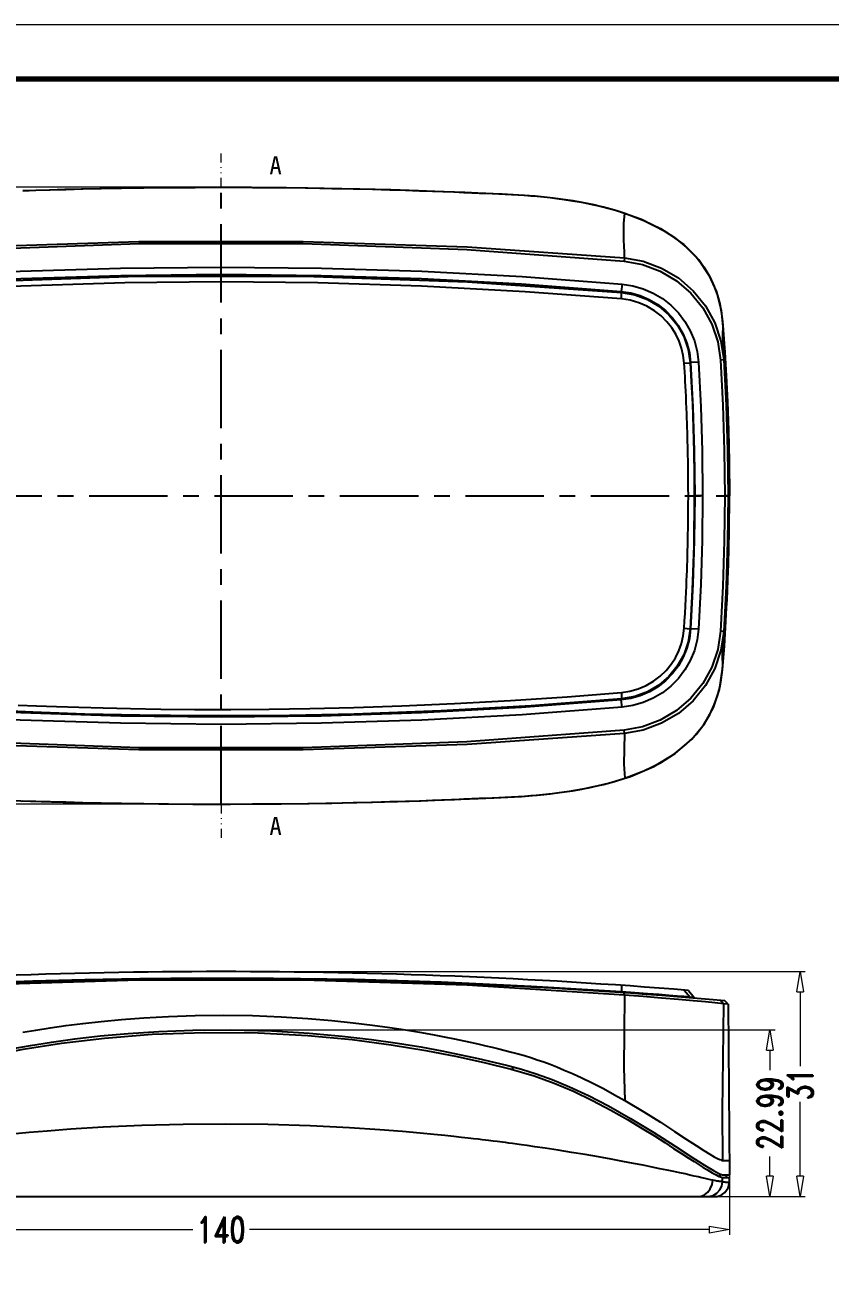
# Model space of a CAD drawing. Header units: millimetres. Extents: x 6239 to 6671, y 1393 to 1694.
# Drawn here: x 6349.5 to 6460.4, y 1522.4 to 1693.6 of the extents above; entities that cross this region are included whole.
import ezdxf
from ezdxf.enums import TextEntityAlignment as Align

# ---------------------------------------------------------------- set-up
doc = ezdxf.new("R2010")
doc.units = ezdxf.units.MM
doc.linetypes.add('CENTER', pattern=[50.8, 31.75, -6.35, 6.35, -6.35])
doc.linetypes.add('DIVIDE', pattern=[31.75, 12.7, -6.35, 0, -6.35, 0, -6.35])
for name, color, linetype, lineweight in [('dim', 82, 'Continuous', 9), ('from', 7, 'Continuous', 13), ('hatch', 56, 'Continuous', 9)]:
    doc.layers.add(name, color=color, linetype=linetype, lineweight=lineweight)
doc.styles.add('ROMAND', font='romand.shx', dxfattribs={"width": 0.75, "bigfont": 'gbcbig.shx'})
doc.styles.add('宋体', font='', dxfattribs={"height": 15})
doc.styles.get('宋体').set_extended_font_data('SimSun')
doc.dimstyles.new('YanXiu', dxfattribs={"dimtxt": 2.5, "dimasz": 2.2, "dimexe": 1, "dimexo": 0, "dimgap": 0.66, "dimtad": 0, "dimzin": 9, "dimdsep": 46, "dimtxsty": 'ROMAND', "dimblk": 'CLOSEDBLANK', "dimcen": 0, "dimclrd": 3, "dimclre": 3, "dimclrt": 7, "dimazin": 2, "dimtfac": 1, "dimtofl": 0, "dimtmove": 0, "dimatfit": 3, "dimldrblk": 'CLOSEDBLANK', "dimfxl": 0, "dimlwd": 5, "dimlwe": 5, "dimarcsym": 0})

# ---------------------------------------------------------------- blocks, each defined once
blk = doc.blocks.new('_ClosedBlank')
at = {"color": 0, "linetype": 'ByBlock', "lineweight": -2}
for p, q in [((-1, 0.167), (0, 0)), ((-1, 0.167), (-1, -0.167)), ((0, 0), (-1, -0.167))]:
    blk.add_line(p, q, dxfattribs=at)
blk = doc.blocks.new('*D6')
at = {"layer": 'Defpoints', "color": 0}
for p in [(6376.54, 1671.29), (6301.18, 1586.29), (6376.54, 1586.29)]:
    blk.add_point(p, dxfattribs=at)
at = {"layer": 'dim', "color": 3, "lineweight": 5}
for p, q in [((6376.54, 1671.29), (6300.48, 1671.29)), ((6301.18, 1668.49), (6301.18, 1631.62)), ((6301.18, 1589.09), (6301.18, 1625.97)), ((6376.54, 1586.29), (6300.48, 1586.29))]:
    blk.add_line(p, q, dxfattribs=at)
at = {"layer": 'dim', "color": 3, "lineweight": 5, "xscale": 2.8, "yscale": 2.8, "zscale": 2.8}
for p, rotation in [((6301.18, 1671.29), 90), ((6301.18, 1586.29), 270)]:
    blk.add_blockref('_ClosedBlank', p, dxfattribs=dict(at, rotation=rotation))
at = {"layer": 'dim', "color": 7, "insert": (6301.18, 1628.79), "char_height": 3.5, "attachment_point": 5, "rotation": 90, "style": 'ROMAND'}
blk.add_mtext('85', dxfattribs=at)
blk = doc.blocks.new('*D7')
at = {"layer": 'Defpoints', "color": 0}
for p in [(6306.54, 1535.23), (6446.54, 1535.23), (6446.54, 1527.68)]:
    blk.add_point(p, dxfattribs=at)
at = {"layer": 'dim', "color": 3, "lineweight": 5}
for p, q in [((6306.54, 1535.23), (6306.54, 1526.98)), ((6446.54, 1535.23), (6446.54, 1526.98)), ((6309.34, 1527.68), (6372.65, 1527.68)), ((6443.74, 1527.68), (6380.43, 1527.68))]:
    blk.add_line(p, q, dxfattribs=at)
at = {"layer": 'dim', "color": 3, "lineweight": 5, "xscale": 2.8, "yscale": 2.8, "zscale": 2.8, "rotation": 180}
blk.add_blockref('_ClosedBlank', (6306.54, 1527.68), dxfattribs=at)
at = {"layer": 'dim', "color": 3, "lineweight": 5, "xscale": 2.8, "yscale": 2.8, "zscale": 2.8}
blk.add_blockref('_ClosedBlank', (6446.54, 1527.68), dxfattribs=at)
at = {"layer": 'dim', "color": 7, "insert": (6376.54, 1527.68), "char_height": 3.5, "attachment_point": 5, "style": 'ROMAND'}
blk.add_mtext('140', dxfattribs=at)
blk = doc.blocks.new('*D8')
at = {"layer": 'Defpoints', "color": 0}
for p in [(6377.83, 1555.22), (6452.1, 1555.22), (6444.44, 1532.23)]:
    blk.add_point(p, dxfattribs=at)
at = {"layer": 'dim', "color": 3, "lineweight": 5}
for p, q in [((6377.83, 1555.22), (6452.8, 1555.22)), ((6452.1, 1552.42), (6452.1, 1549.67)), ((6452.1, 1535.03), (6452.1, 1537.78)), ((6444.44, 1532.23), (6452.8, 1532.23))]:
    blk.add_line(p, q, dxfattribs=at)
at = {"layer": 'dim', "color": 3, "lineweight": 5, "xscale": 2.8, "yscale": 2.8, "zscale": 2.8}
for p, rotation in [((6452.1, 1555.22), 90), ((6452.1, 1532.23), 270)]:
    blk.add_blockref('_ClosedBlank', p, dxfattribs=dict(at, rotation=rotation))
at = {"layer": 'dim', "color": 7, "insert": (6452.1, 1543.73), "char_height": 3.5, "attachment_point": 5, "rotation": 90, "style": 'ROMAND'}
blk.add_mtext('22.99', dxfattribs=at)
blk = doc.blocks.new('*D9')
at = {"layer": 'Defpoints', "color": 0}
for p in [(6376.54, 1563.23), (6456.27, 1563.23), (6444.44, 1532.23)]:
    blk.add_point(p, dxfattribs=at)
at = {"layer": 'dim', "color": 3, "lineweight": 5}
for p, q in [((6376.54, 1563.23), (6456.97, 1563.23)), ((6456.27, 1560.43), (6456.27, 1550.18)), ((6456.27, 1535.03), (6456.27, 1545.28)), ((6444.44, 1532.23), (6456.97, 1532.23))]:
    blk.add_line(p, q, dxfattribs=at)
at = {"layer": 'dim', "color": 3, "lineweight": 5, "xscale": 2.8, "yscale": 2.8, "zscale": 2.8}
for p, rotation in [((6456.27, 1563.23), 90), ((6456.27, 1532.23), 270)]:
    blk.add_blockref('_ClosedBlank', p, dxfattribs=dict(at, rotation=rotation))
at = {"layer": 'dim', "color": 7, "insert": (6456.27, 1547.73), "char_height": 3.5, "attachment_point": 5, "rotation": 90, "style": 'ROMAND'}
blk.add_mtext('31', dxfattribs=at)

msp = doc.modelspace()

# ---------------------------------------------------------------- linework, layer by layer
at = {"color": 1, "linetype": 'CENTER', "ltscale": 0.339996}
for p, q in [((6376.541, 1586.291), (6376.541, 1671.29)), ((6306.541, 1628.791), (6446.541, 1628.791))]:
    msp.add_line(p, q, dxfattribs=at)
at = {"color": 7, "linetype": 'Continuous'}
for p, q in [((6432.064, 1661.543), (6432.042, 1661.086)), ((6410.457, 1658.248), (6431.673, 1656.781)), ((6431.764, 1657.927), (6431.61, 1656.931)), ((6431.658, 1655.885), (6431.673, 1656.781)), ((6440.299, 1647.056), (6441.122, 1647.112)), ((6442.26, 1647.183), (6441.182, 1647.121)), ((6445.75, 1647.501), (6445.294, 1647.47)), ((6446.504, 1633.486), (6446.541, 1628.79)), ((6440.867, 1628.79), (6441.691, 1628.791)), ((6442.831, 1628.79), (6441.751, 1628.79)), ((6446.541, 1628.79), (6445.878, 1628.79)), ((6446.5, 1623.856), (6446.541, 1628.79)), ((6446.393, 1619.355), (6446.5, 1623.856)), ((6446.365, 1618.495), (6446.416, 1620.338)), ((6446.198, 1614.443), (6446.365, 1618.495)), ((6446.235, 1615.245), (6446.393, 1619.355)), ((6446.042, 1611.488), (6446.235, 1615.245)), ((6446.14, 1613.394), (6446.198, 1614.443)), ((6440.299, 1610.525), (6441.122, 1610.469)), ((6442.26, 1610.397), (6441.182, 1610.459)), ((6445.75, 1610.079), (6445.294, 1610.111)), ((6445.823, 1608.049), (6446.042, 1611.488)), ((6445.587, 1604.882), (6445.904, 1609.322)), ((6445.589, 1604.905), (6445.823, 1608.049)), ((6445.14, 1602.084), (6445.589, 1604.905)), ((6445.527, 1604.415), (6445.604, 1605.323)), ((6431.658, 1601.695), (6431.673, 1600.799)), ((6432.951, 1600.852), (6431.61, 1600.649)), ((6431.764, 1599.653), (6431.61, 1600.649)), ((6432.064, 1596.037), (6432.042, 1596.494)), ((6431.658, 1561.329), (6431.673, 1560.426)), ((6431.666, 1560.321), (6431.673, 1560.426)), ((6433.499, 1560.298), (6431.673, 1560.426)), ((6432.064, 1559.995), (6432.042, 1560.3)), ((6440.299, 1560.686), (6441.122, 1559.717)), ((6440.867, 1560.641), (6441.691, 1559.671)), ((6441.122, 1559.717), (6440.238, 1559.788)), ((6441.114, 1559.617), (6441.122, 1559.717)), ((6441.691, 1559.671), (6441.122, 1559.717)), ((6441.683, 1559.571), (6441.691, 1559.671)), ((6445.75, 1558.773), (6445.294, 1559.268)), ((6446.335, 1558.723), (6445.75, 1558.773)), ((6446.335, 1558.723), (6445.878, 1559.217)), ((6446.335, 1558.723), (6446.541, 1535.228)), ((6416.666, 1550.116), (6416.666, 1549.754)), ((6429.892, 1544.716), (6432.898, 1543.012)), ((6430.188, 1544.155), (6432.511, 1542.834)), ((6432.511, 1542.834), (6434.514, 1541.63)), ((6432.898, 1543.012), (6436.112, 1541.049)), ((6413.982, 1539.882), (6413.347, 1539.961)), ((6414.559, 1539.809), (6413.982, 1539.882)), ((6443.072, 1536.565), (6444.308, 1535.82)), ((6445.604, 1537.228), (6446.524, 1537.228)), ((6443.395, 1535.954), (6443.791, 1535.716)), ((6444.308, 1535.82), (6445.14, 1535.378)), ((6444.68, 1535.216), (6444.911, 1535.1)), ((6444.911, 1535.1), (6445.11, 1535.009)), ((6445.11, 1535.009), (6445.276, 1534.943)), ((6445.14, 1535.378), (6445.589, 1535.229)), ((6445.188, 1535.356), (6445.188, 1534.976)), ((6445.566, 1534.273), (6445.587, 1534.879)), ((6445.589, 1535.229), (6445.823, 1535.228)), ((6445.823, 1535.228), (6446.235, 1535.228)), ((6446.141, 1534.878), (6446.141, 1535.228)), ((6446.198, 1534.878), (6446.536, 1534.878)), ((6446.235, 1535.228), (6446.541, 1535.228)), ((6446.513, 1534.228), (6446.536, 1534.878)), ((6445.443, 1534.285), (6445.381, 1534.292)), ((6445.489, 1534.28), (6445.443, 1534.285)), ((6445.536, 1534.275), (6445.489, 1534.28)), ((6445.591, 1534.27), (6445.536, 1534.275)), ((6445.591, 1534.27), (6445.636, 1534.266)), ((6445.636, 1534.266), (6445.703, 1534.26)), ((6445.785, 1534.254), (6445.849, 1534.25)), ((6445.849, 1534.25), (6445.916, 1534.245)), ((6445.916, 1534.245), (6445.988, 1534.241)), ((6445.988, 1534.241), (6446.067, 1534.238)), ((6446.067, 1534.238), (6446.148, 1534.234)), ((6446.148, 1534.234), (6446.231, 1534.232)), ((6446.231, 1534.232), (6446.312, 1534.23)), ((6446.312, 1534.23), (6446.387, 1534.228)), ((6446.387, 1534.228), (6446.45, 1534.228)), ((6308.64, 1532.228), (6444.442, 1532.228)), ((6361.541, 1532.228), (6391.541, 1532.228))]:
    msp.add_line(p, q, dxfattribs=at)
for points in [[(6349.225, 1670.806), (6351.043, 1670.866), (6353.024, 1670.927), (6355.174, 1670.987), (6357.501, 1671.046), (6360.037, 1671.102), (6362.825, 1671.155), (6365.911, 1671.202), (6369.316, 1671.24), (6372.991, 1671.265), (6376.874, 1671.273), (6380.875, 1671.261), (6384.815, 1671.23), (6388.494, 1671.183), (6391.787, 1671.127), (6394.727, 1671.066), (6397.366, 1671.002), (6399.752, 1670.936), (6401.911, 1670.87), (6403.866, 1670.806), (6405.635, 1670.743), (6407.238, 1670.684), (6408.679, 1670.627), (6409.956, 1670.575), (6411.072, 1670.527), (6412.068, 1670.483), (6412.988, 1670.442), (6413.877, 1670.401), (6414.765, 1670.359), (6415.654, 1670.316), (6416.536, 1670.272), (6417.422, 1670.225), (6418.305, 1670.169), (6419.19, 1670.104), (6420.075, 1670.03), (6420.953, 1669.946), (6421.84, 1669.851), (6422.775, 1669.739), (6423.792, 1669.601), (6424.926, 1669.429), (6426.204, 1669.207), (6427.64, 1668.92), (6429.168, 1668.565), (6430.692, 1668.155), (6432.119, 1667.709)], [(6349.246, 1670.824), (6351.013, 1670.883), (6352.935, 1670.942), (6355.03, 1671.001), (6357.321, 1671.059), (6359.826, 1671.115), (6362.564, 1671.168), (6365.56, 1671.215), (6368.842, 1671.253), (6372.442, 1671.28), (6376.396, 1671.29), (6380.743, 1671.279), (6385.53, 1671.24), (6390.738, 1671.164), (6395.637, 1671.062), (6399.923, 1670.948), (6403.71, 1670.829), (6407.08, 1670.707), (6410.096, 1670.586), (6412.808, 1670.468), (6415.256, 1670.353), (6417.477, 1670.239), (6419.764, 1670.075), (6422.25, 1669.821), (6424.946, 1669.443), (6427.86, 1668.89), (6431.006, 1668.08)], [(6431.006, 1668.08), (6434.396, 1666.873), (6437.619, 1665.25), (6440.226, 1663.386), (6442.243, 1661.333), (6443.708, 1659.173), (6444.731, 1656.878), (6445.382, 1654.339)], [(6431.987, 1664.757), (6431.996, 1666.266), (6432.119, 1667.71)], [(6432.119, 1667.709), (6434.754, 1666.701), (6437.021, 1665.578), (6438.961, 1664.35), (6440.588, 1663.044), (6441.925, 1661.683), (6442.993, 1660.3), (6443.819, 1658.932), (6444.436, 1657.613), (6444.88, 1656.368), (6445.191, 1655.206), (6445.397, 1654.142), (6445.527, 1653.165), (6445.604, 1652.257)], [(6432.035, 1663.17), (6432.008, 1663.973), (6431.987, 1664.757)], [(6321.018, 1661.543), (6342.68, 1663.055), (6365.231, 1663.822), (6387.851, 1663.822), (6410.402, 1663.055), (6432.064, 1661.543)], [(6321.04, 1661.086), (6342.692, 1662.694), (6365.234, 1663.532), (6387.848, 1663.532), (6410.391, 1662.694), (6432.042, 1661.086)], [(6432.064, 1661.543), (6432.057, 1662.365), (6432.035, 1663.17)], [(6432.064, 1661.543), (6434.662, 1661.078), (6437.175, 1660.149), (6439.497, 1658.782), (6441.533, 1657.03), (6443.221, 1654.949), (6444.511, 1652.607), (6445.36, 1650.09), (6445.75, 1647.501)], [(6321.318, 1657.927), (6335.087, 1658.96), (6348.888, 1659.698), (6362.71, 1660.142), (6376.541, 1660.29), (6390.373, 1660.142), (6404.194, 1659.698), (6417.995, 1658.96), (6431.764, 1657.927)], [(6432.042, 1661.086), (6434.56, 1660.626), (6436.996, 1659.72), (6439.245, 1658.39), (6441.217, 1656.691), (6442.85, 1654.675), (6444.097, 1652.407), (6444.918, 1649.972), (6445.294, 1647.47)], [(6321.409, 1656.781), (6342.624, 1658.248), (6365.098, 1659.039), (6387.982, 1659.039), (6410.457, 1658.248)], [(6431.658, 1655.885), (6418.402, 1656.882), (6404.141, 1657.65), (6389.864, 1658.103), (6376.566, 1658.24), (6363.265, 1658.104), (6348.978, 1657.651), (6334.698, 1656.883), (6321.424, 1655.885)], [(6321.472, 1656.931), (6335.203, 1657.962), (6348.965, 1658.699), (6362.748, 1659.142), (6376.541, 1659.29), (6390.334, 1659.142), (6404.117, 1658.699), (6417.879, 1657.962), (6431.61, 1656.931)], [(6431.764, 1657.927), (6433.232, 1657.705), (6434.659, 1657.296), (6436.023, 1656.705), (6437.298, 1655.944), (6438.467, 1655.024), (6439.506, 1653.962), (6440.401, 1652.772), (6441.134, 1651.478), (6441.694, 1650.099), (6442.071, 1648.66), (6442.26, 1647.183)], [(6431.61, 1656.931), (6432.949, 1656.728), (6434.251, 1656.354), (6435.495, 1655.815), (6436.657, 1655.12), (6437.723, 1654.28), (6438.671, 1653.31), (6439.487, 1652.223), (6440.155, 1651.043), (6440.666, 1649.783), (6441.011, 1648.469), (6441.182, 1647.121)], [(6431.673, 1656.781), (6433.491, 1656.46), (6435.226, 1655.82), (6436.801, 1654.894), (6438.187, 1653.71), (6439.339, 1652.305), (6440.234, 1650.708), (6440.84, 1648.948), (6441.122, 1647.112)], [(6440.299, 1647.056), (6440.177, 1648.092), (6439.939, 1649.111), (6439.591, 1650.097), (6439.138, 1651.036), (6438.582, 1651.922), (6437.915, 1652.76), (6437.123, 1653.545), (6436.206, 1654.26), (6435.175, 1654.875), (6434.052, 1655.362), (6432.867, 1655.702), (6431.658, 1655.885)], [(6445.382, 1654.339), (6445.673, 1651.591), (6445.888, 1648.574)], [(6445.604, 1652.257), (6445.58, 1650.744), (6445.66, 1649.16), (6445.75, 1647.501)], [(6445.604, 1652.257), (6446.084, 1645.026), (6446.405, 1637.223), (6446.524, 1628.79)], [(6445.888, 1648.574), (6446.087, 1645.285), (6446.263, 1641.696), (6446.406, 1637.774), (6446.504, 1633.486)], [(6440.867, 1628.79), (6440.865, 1629.868), (6440.86, 1630.801), (6440.854, 1631.619), (6440.846, 1632.352), (6440.838, 1633.028), (6440.828, 1633.678), (6440.817, 1634.324), (6440.804, 1634.972), (6440.79, 1635.618), (6440.774, 1636.261), (6440.758, 1636.902), (6440.739, 1637.545), (6440.719, 1638.189), (6440.698, 1638.823), (6440.676, 1639.459), (6440.65, 1640.126), (6440.621, 1640.859), (6440.587, 1641.654), (6440.55, 1642.454), (6440.514, 1643.202), (6440.479, 1643.892), (6440.445, 1644.544), (6440.41, 1645.177), (6440.374, 1645.804), (6440.337, 1646.427), (6440.299, 1647.056)], [(6441.122, 1647.112), (6441.273, 1644.496), (6441.421, 1641.447), (6441.544, 1638.175), (6441.631, 1634.85), (6441.678, 1631.653), (6441.691, 1628.79)], [(6441.182, 1647.121), (6441.502, 1640.972), (6441.689, 1634.946), (6441.751, 1628.79)], [(6442.26, 1647.183), (6442.581, 1641.013), (6442.768, 1634.968), (6442.831, 1628.79)], [(6445.294, 1647.47), (6445.621, 1641.236), (6445.815, 1635.031), (6445.878, 1628.79)], [(6445.75, 1647.501), (6446.077, 1641.257), (6446.272, 1635.042), (6446.335, 1628.79)], [(6440.299, 1610.525), (6440.36, 1611.54), (6440.42, 1612.574), (6440.475, 1613.595), (6440.524, 1614.572), (6440.567, 1615.48), (6440.604, 1616.314), (6440.635, 1617.076), (6440.663, 1617.785), (6440.688, 1618.47), (6440.712, 1619.151), (6440.733, 1619.832), (6440.753, 1620.513), (6440.771, 1621.193), (6440.788, 1621.88), (6440.804, 1622.604), (6440.819, 1623.398), (6440.834, 1624.292), (6440.847, 1625.291), (6440.858, 1626.383), (6440.865, 1627.555), (6440.867, 1628.79)], [(6441.691, 1628.79), (6441.614, 1621.932), (6441.408, 1615.84), (6441.122, 1610.469)], [(6441.751, 1628.79), (6441.689, 1622.633), (6441.502, 1616.608), (6441.182, 1610.459)], [(6442.831, 1628.79), (6442.768, 1622.613), (6442.581, 1616.567), (6442.26, 1610.397)], [(6445.878, 1628.79), (6445.815, 1622.549), (6445.621, 1616.344), (6445.294, 1610.111)], [(6445.604, 1605.323), (6446.084, 1612.555), (6446.405, 1620.357), (6446.524, 1628.79)], [(6446.335, 1628.79), (6446.272, 1622.539), (6446.077, 1616.323), (6445.75, 1610.079)], [(6431.658, 1601.695), (6432.824, 1601.868), (6433.967, 1602.188), (6435.06, 1602.648), (6436.08, 1603.235), (6437.007, 1603.934), (6437.822, 1604.718), (6438.516, 1605.568), (6439.097, 1606.472), (6439.568, 1607.428), (6439.928, 1608.431), (6440.173, 1609.467), (6440.299, 1610.525)], [(6441.122, 1610.469), (6440.842, 1608.638), (6440.238, 1606.881), (6439.345, 1605.285), (6438.195, 1603.88), (6436.815, 1602.696), (6435.241, 1601.767), (6433.499, 1601.122), (6431.673, 1600.799)], [(6442.26, 1610.397), (6442.072, 1608.922), (6441.694, 1607.484), (6441.135, 1606.106), (6440.404, 1604.813), (6439.511, 1603.624), (6438.473, 1602.562), (6437.304, 1601.64), (6436.028, 1600.878), (6434.663, 1600.286), (6433.234, 1599.875), (6431.764, 1599.653)], [(6445.294, 1610.111), (6444.918, 1607.609), (6444.097, 1605.173), (6442.85, 1602.905), (6441.217, 1600.889), (6439.245, 1599.19), (6436.996, 1597.861), (6434.56, 1596.955), (6432.042, 1596.494)], [(6445.75, 1610.079), (6445.36, 1607.491), (6444.511, 1604.974), (6443.221, 1602.631), (6441.533, 1600.551), (6439.497, 1598.799), (6437.175, 1597.431), (6434.662, 1596.503), (6432.064, 1596.037)], [(6441.182, 1610.459), (6441.011, 1609.113), (6440.667, 1607.8), (6440.157, 1606.542), (6439.49, 1605.362), (6438.676, 1604.276), (6437.729, 1603.306), (6436.663, 1602.464), (6435.499, 1601.768), (6434.254, 1601.228), (6432.951, 1600.852)], [(6445.604, 1605.323), (6445.58, 1606.837), (6445.66, 1608.42), (6445.75, 1610.079)], [(6432.119, 1589.871), (6434.754, 1590.88), (6437.021, 1592.003), (6438.961, 1593.23), (6440.588, 1594.536), (6441.925, 1595.897), (6442.993, 1597.281), (6443.819, 1598.649), (6444.436, 1599.967), (6444.88, 1601.213), (6445.191, 1602.375), (6445.397, 1603.438), (6445.527, 1604.415)], [(6348.619, 1599.944), (6351.126, 1599.841), (6353.887, 1599.738), (6356.939, 1599.638), (6360.318, 1599.544), (6364.064, 1599.461), (6368.221, 1599.394), (6372.859, 1599.35), (6377.896, 1599.341), (6383.17, 1599.374), (6388.769, 1599.456), (6394.81, 1599.599), (6401.408, 1599.819), (6408.658, 1600.14), (6416.381, 1600.57), (6424.183, 1601.099), (6431.658, 1601.695)], [(6429.892, 1589.184), (6432.898, 1590.123), (6436.112, 1591.499), (6439.032, 1593.26), (6441.334, 1595.231), (6443.072, 1597.366), (6444.308, 1599.621), (6445.14, 1602.084)], [(6431.764, 1599.653), (6417.995, 1598.621), (6404.194, 1597.882), (6390.372, 1597.438), (6376.541, 1597.29), (6362.709, 1597.438), (6348.888, 1597.882), (6335.087, 1598.621), (6321.318, 1599.653)], [(6431.61, 1600.649), (6417.879, 1599.619), (6404.117, 1598.881), (6390.334, 1598.438), (6376.541, 1598.29), (6362.748, 1598.438), (6348.965, 1598.881), (6335.203, 1599.619), (6321.472, 1600.649)], [(6431.673, 1600.799), (6419.245, 1599.854), (6406.841, 1599.152), (6394.87, 1598.701), (6383.739, 1598.48), (6373.854, 1598.446), (6365.353, 1598.537), (6357.78, 1598.713), (6350.614, 1598.961), (6343.386, 1599.292), (6336.023, 1599.713), (6328.658, 1600.219)], [(6432.042, 1596.494), (6410.391, 1594.886), (6387.848, 1594.048), (6365.234, 1594.048), (6342.692, 1594.886), (6321.04, 1596.494)], [(6432.064, 1596.037), (6410.402, 1594.525), (6387.851, 1593.758), (6365.231, 1593.758), (6342.68, 1594.525), (6321.018, 1596.037)], [(6432.064, 1596.037), (6432.016, 1593.856), (6431.983, 1591.805), (6432.119, 1589.871)], [(6349.225, 1586.774), (6351.043, 1586.714), (6353.024, 1586.653), (6355.174, 1586.593), (6357.501, 1586.534), (6360.037, 1586.478), (6362.825, 1586.425), (6365.911, 1586.378), (6369.316, 1586.34), (6372.991, 1586.315), (6376.874, 1586.308), (6380.875, 1586.319), (6384.815, 1586.35), (6388.494, 1586.397), (6391.787, 1586.453), (6394.727, 1586.514), (6397.366, 1586.579), (6399.752, 1586.644), (6401.911, 1586.71), (6403.866, 1586.774), (6405.635, 1586.837), (6407.238, 1586.897), (6408.679, 1586.953), (6409.956, 1587.006), (6411.072, 1587.053), (6412.068, 1587.097), (6412.988, 1587.138), (6413.877, 1587.179), (6414.765, 1587.221), (6415.654, 1587.264), (6416.536, 1587.308), (6417.422, 1587.355), (6418.305, 1587.411), (6419.19, 1587.476), (6420.075, 1587.55), (6420.953, 1587.634), (6421.84, 1587.729), (6422.775, 1587.842), (6423.792, 1587.979), (6424.926, 1588.152), (6426.204, 1588.373), (6427.64, 1588.66), (6429.168, 1589.015), (6430.692, 1589.426), (6432.119, 1589.871)], [(6347.626, 1586.813), (6350.282, 1586.721), (6353.192, 1586.631), (6356.386, 1586.544), (6359.884, 1586.464), (6363.73, 1586.393), (6367.972, 1586.336), (6372.653, 1586.3), (6377.83, 1586.291), (6383.461, 1586.32), (6388.673, 1586.382), (6393.226, 1586.464), (6397.253, 1586.558), (6400.841, 1586.659), (6404.055, 1586.763), (6406.946, 1586.868), (6409.557, 1586.972), (6411.921, 1587.073), (6414.067, 1587.171), (6416.018, 1587.265), (6417.895, 1587.367), (6419.925, 1587.52), (6422.129, 1587.745), (6424.518, 1588.069), (6427.102, 1588.53), (6429.892, 1589.184)], [(6431.673, 1560.426), (6419.245, 1561.189), (6406.841, 1561.754), (6394.87, 1562.119), (6383.739, 1562.296), (6373.854, 1562.323), (6365.353, 1562.25), (6357.78, 1562.108), (6350.614, 1561.907), (6343.386, 1561.64), (6336.023, 1561.301), (6328.658, 1560.894), (6321.409, 1560.426)], [(6432.064, 1559.995), (6410.402, 1561.356), (6387.851, 1562.055), (6365.231, 1562.055), (6342.68, 1561.356)], [(6440.238, 1559.788), (6439.345, 1559.859), (6438.195, 1559.949), (6436.815, 1560.054), (6435.241, 1560.171), (6433.499, 1560.298)], [(6432.064, 1559.995), (6432.016, 1554.856), (6431.983, 1550.021), (6432.119, 1545.464)], [(6445.75, 1558.773), (6445.36, 1558.826), (6444.511, 1558.917), (6443.221, 1559.044), (6441.533, 1559.199), (6439.497, 1559.379), (6437.175, 1559.578), (6434.662, 1559.786), (6432.064, 1559.995)], [(6445.604, 1537.228), (6445.58, 1544.082), (6445.66, 1551.256), (6445.75, 1558.773)], [(6349.225, 1554.879), (6351.043, 1555.183), (6353.024, 1555.49), (6355.174, 1555.794), (6357.501, 1556.091), (6360.037, 1556.374), (6362.825, 1556.639), (6365.911, 1556.874), (6369.316, 1557.064), (6372.991, 1557.188), (6376.874, 1557.227), (6380.875, 1557.169), (6384.815, 1557.013), (6388.494, 1556.78), (6391.787, 1556.5), (6394.727, 1556.191), (6397.366, 1555.867), (6399.752, 1555.535), (6401.911, 1555.203), (6403.866, 1554.877), (6405.635, 1554.56), (6407.238, 1554.255), (6408.679, 1553.967), (6409.956, 1553.7), (6411.072, 1553.457), (6412.068, 1553.233), (6412.988, 1553.02), (6413.877, 1552.809), (6414.765, 1552.593), (6415.654, 1552.373), (6416.536, 1552.149), (6417.422, 1551.912), (6418.305, 1551.658), (6419.19, 1551.384), (6420.075, 1551.092), (6420.953, 1550.785), (6421.84, 1550.456), (6422.775, 1550.091), (6423.792, 1549.671), (6424.926, 1549.178), (6426.204, 1548.59), (6427.64, 1547.89), (6429.168, 1547.103), (6430.692, 1546.275), (6432.119, 1545.464)], [(6347.626, 1552.593), (6350.282, 1553.058), (6353.192, 1553.515), (6356.386, 1553.953), (6359.884, 1554.358), (6363.73, 1554.714), (6367.972, 1554.998), (6372.653, 1555.18), (6377.83, 1555.222), (6383.461, 1555.078), (6388.673, 1554.767), (6393.226, 1554.355), (6397.253, 1553.881), (6400.841, 1553.372), (6404.055, 1552.844), (6406.946, 1552.312), (6409.557, 1551.784), (6411.921, 1551.267), (6414.067, 1550.764), (6416.018, 1550.282)], [(6336.347, 1549.735), (6340.252, 1550.698), (6344.548, 1551.639), (6349.297, 1552.536), (6354.575, 1553.359), (6360.464, 1554.066), (6367.04, 1554.595), (6374.275, 1554.862), (6381.625, 1554.797), (6388.49, 1554.43), (6394.596, 1553.853), (6399.961, 1553.151), (6404.735, 1552.369), (6409.034, 1551.536), (6412.926, 1550.676), (6416.468, 1549.806)], [(6416.018, 1550.282), (6417.895, 1549.778), (6419.925, 1549.144), (6422.129, 1548.346), (6424.518, 1547.36), (6427.102, 1546.158), (6429.892, 1544.716)], [(6416.468, 1549.806), (6419.63, 1548.873), (6422.416, 1547.858), (6425.049, 1546.74), (6427.66, 1545.489), (6430.188, 1544.155)], [(6432.119, 1545.464), (6434.754, 1543.893), (6437.021, 1542.467), (6438.961, 1541.221), (6440.588, 1540.156), (6441.925, 1539.284), (6442.993, 1538.604), (6443.819, 1538.098), (6444.436, 1537.734), (6444.88, 1537.485), (6445.191, 1537.349), (6445.397, 1537.284), (6445.527, 1537.16), (6445.604, 1537.228)], [(6413.347, 1539.961), (6412.951, 1540.01), (6412.49, 1540.066), (6411.944, 1540.131), (6411.297, 1540.208), (6410.532, 1540.296), (6409.632, 1540.397), (6408.58, 1540.512), (6407.331, 1540.643), (6405.813, 1540.796), (6403.925, 1540.975), (6401.518, 1541.186), (6398.386, 1541.431), (6394.228, 1541.706), (6388.801, 1541.977), (6382.982, 1542.158), (6377.152, 1542.227), (6371.313, 1542.182), (6365.617, 1542.029), (6360.308, 1541.788), (6355.839, 1541.513), (6352.577, 1541.269), (6350.126, 1541.063), (6348.226, 1540.888)], [(6434.514, 1541.63), (6436.191, 1540.585), (6437.612, 1539.678)], [(6442.715, 1534.838), (6442.222, 1534.949), (6441.679, 1535.071), (6441.079, 1535.203), (6440.415, 1535.349), (6439.678, 1535.509), (6438.864, 1535.683), (6437.958, 1535.874), (6436.964, 1536.08), (6435.866, 1536.303), (6434.661, 1536.544), (6433.339, 1536.802), (6431.867, 1537.082), (6430.248, 1537.381), (6428.501, 1537.694), (6426.663, 1538.011), (6424.795, 1538.321), (6422.942, 1538.618), (6421.164, 1538.89), (6419.736, 1539.102), (6418.688, 1539.252), (6417.892, 1539.364), (6417.238, 1539.454), (6416.664, 1539.532), (6416.144, 1539.602), (6415.677, 1539.664), (6415.261, 1539.719), (6414.559, 1539.809)], [(6436.112, 1541.049), (6439.032, 1539.175), (6441.334, 1537.676), (6443.072, 1536.565)], [(6437.612, 1539.678), (6438.842, 1538.881), (6439.916, 1538.182), (6440.845, 1537.576), (6441.647, 1537.057), (6442.335, 1536.616), (6442.916, 1536.25), (6443.395, 1535.954)], [(6444.255, 1534.486), (6443.924, 1534.562), (6443.562, 1534.645), (6443.161, 1534.737), (6442.715, 1534.838)], [(6443.791, 1535.716), (6444.126, 1535.52), (6444.418, 1535.356), (6444.68, 1535.216)], [(6445.276, 1534.943), (6445.41, 1534.902), (6445.513, 1534.884), (6445.587, 1534.879)], [(6445.587, 1534.879), (6445.947, 1534.878), (6446.198, 1534.878)], [(6443.079, 1532.494), (6443.531, 1532.849), (6443.893, 1533.322), (6444.141, 1533.881), (6444.255, 1534.486)], [(6445.381, 1534.292), (6445.296, 1534.302), (6445.243, 1534.309), (6445.18, 1534.317), (6445.107, 1534.327), (6445.019, 1534.34), (6444.916, 1534.356), (6444.792, 1534.377), (6444.645, 1534.404), (6444.469, 1534.439), (6444.255, 1534.486)], [(6444.29, 1532.4), (6444.797, 1532.711), (6445.198, 1533.151), (6445.461, 1533.685), (6445.566, 1534.273)], [(6445.703, 1534.26), (6445.729, 1534.258), (6445.785, 1534.254)], [(6446.45, 1534.228), (6446.474, 1534.228), (6446.513, 1534.228)], [(6442.131, 1532.228), (6442.615, 1532.295), (6443.079, 1532.494)], [(6443.456, 1532.228), (6443.881, 1532.271), (6444.29, 1532.4)]]:
    msp.add_lwpolyline(points, dxfattribs=at)
for centre, radius, start, end in [((6376.541, 762.228), 800, 85.027839, 94.972161), ((6376.541, 762.228), 801, 85.393776, 94.606224), ((6444.442, 1534.3), 2.072, 270, 358)]:
    msp.add_arc(centre, radius, start, end, dxfattribs=at)
at = {"layer": 'from'}
msp.add_lwpolyline([(6238.663, 1393.273), (6670.911, 1393.273), (6670.911, 1693.647), (6238.663, 1693.647)], close=True, dxfattribs=at)
at = {"layer": 'from', "const_width": 0.745}
msp.add_lwpolyline([(6246.112, 1400.722), (6246.112, 1686.197), (6663.462, 1686.197), (6663.462, 1400.722), (6246.112, 1400.722)], dxfattribs=at)
at = {"layer": 'hatch', "color": 2, "linetype": 'DIVIDE', "ltscale": 0.1}
for p, q in [((6376.541, 1671.29), (6376.541, 1676.29)), ((6376.541, 1586.291), (6376.541, 1581.291))]:
    msp.add_line(p, q, dxfattribs=at)
at = {"layer": 'hatch', "color": 2}
for points in [[(6376.541, 1674.3, 0, 0, 0), (6379.041, 1674.3, 0.75, 0, 0), (6381.541, 1674.3, 0, 0, 0)], [(6376.541, 1583.281, 0, 0, 0), (6379.041, 1583.281, 0.75, 0, 0), (6381.541, 1583.281, 0, 0, 0)]]:
    msp.add_lwpolyline(points, format="xyseb", dxfattribs=at)

# ---------------------------------------------------------------- texts
at = {"layer": 'hatch', "color": 6, "style": '宋体'}
for p in [(6384.041, 1674.3), (6384.041, 1583.281)]:
    msp.add_text('A', height=2.5, dxfattribs=at).set_placement(p, align=Align.MIDDLE)

# ---------------------------------------------------------------- dimensions: what is measured, and where the dimension line sits
at = {"layer": 'dim'}
for base, p1, p2, picture, middle in [((6301.177, 1586.291), (6376.541, 1671.29), (6376.541, 1586.291), '*D6', (6301.177, 1628.791)), ((6456.271, 1563.228), (6444.442, 1532.228), (6376.541, 1563.228), '*D9', (6456.271, 1547.728)), ((6452.097, 1555.222), (6444.442, 1532.228), (6377.83, 1555.222), '*D8', (6452.097, 1543.725))]:
    dim = msp.add_linear_dim(base=base, p1=p1, p2=p2, angle=90, dimstyle='YanXiu', override={"dimtxt": 3.5, "dimasz": 2.8, "dimexe": 0.69965, "dimgap": 0.69965, "dimzin": 8}, dxfattribs=at)
    dim.commit()
    dim.dimension.update_dxf_attribs({"geometry": picture, "text_midpoint": middle})
dim = msp.add_linear_dim(base=(6446.541, 1527.679), p1=(6306.541, 1535.228), p2=(6446.541, 1535.228), dimstyle='YanXiu', override={"dimtxt": 3.5, "dimasz": 2.8, "dimexe": 0.69965, "dimgap": 0.69965, "dimzin": 8}, dxfattribs=at)
dim.commit()
dim.dimension.update_dxf_attribs({"geometry": '*D7', "text_midpoint": (6376.541, 1527.679)})

doc.saveas('drawing.dxf')
